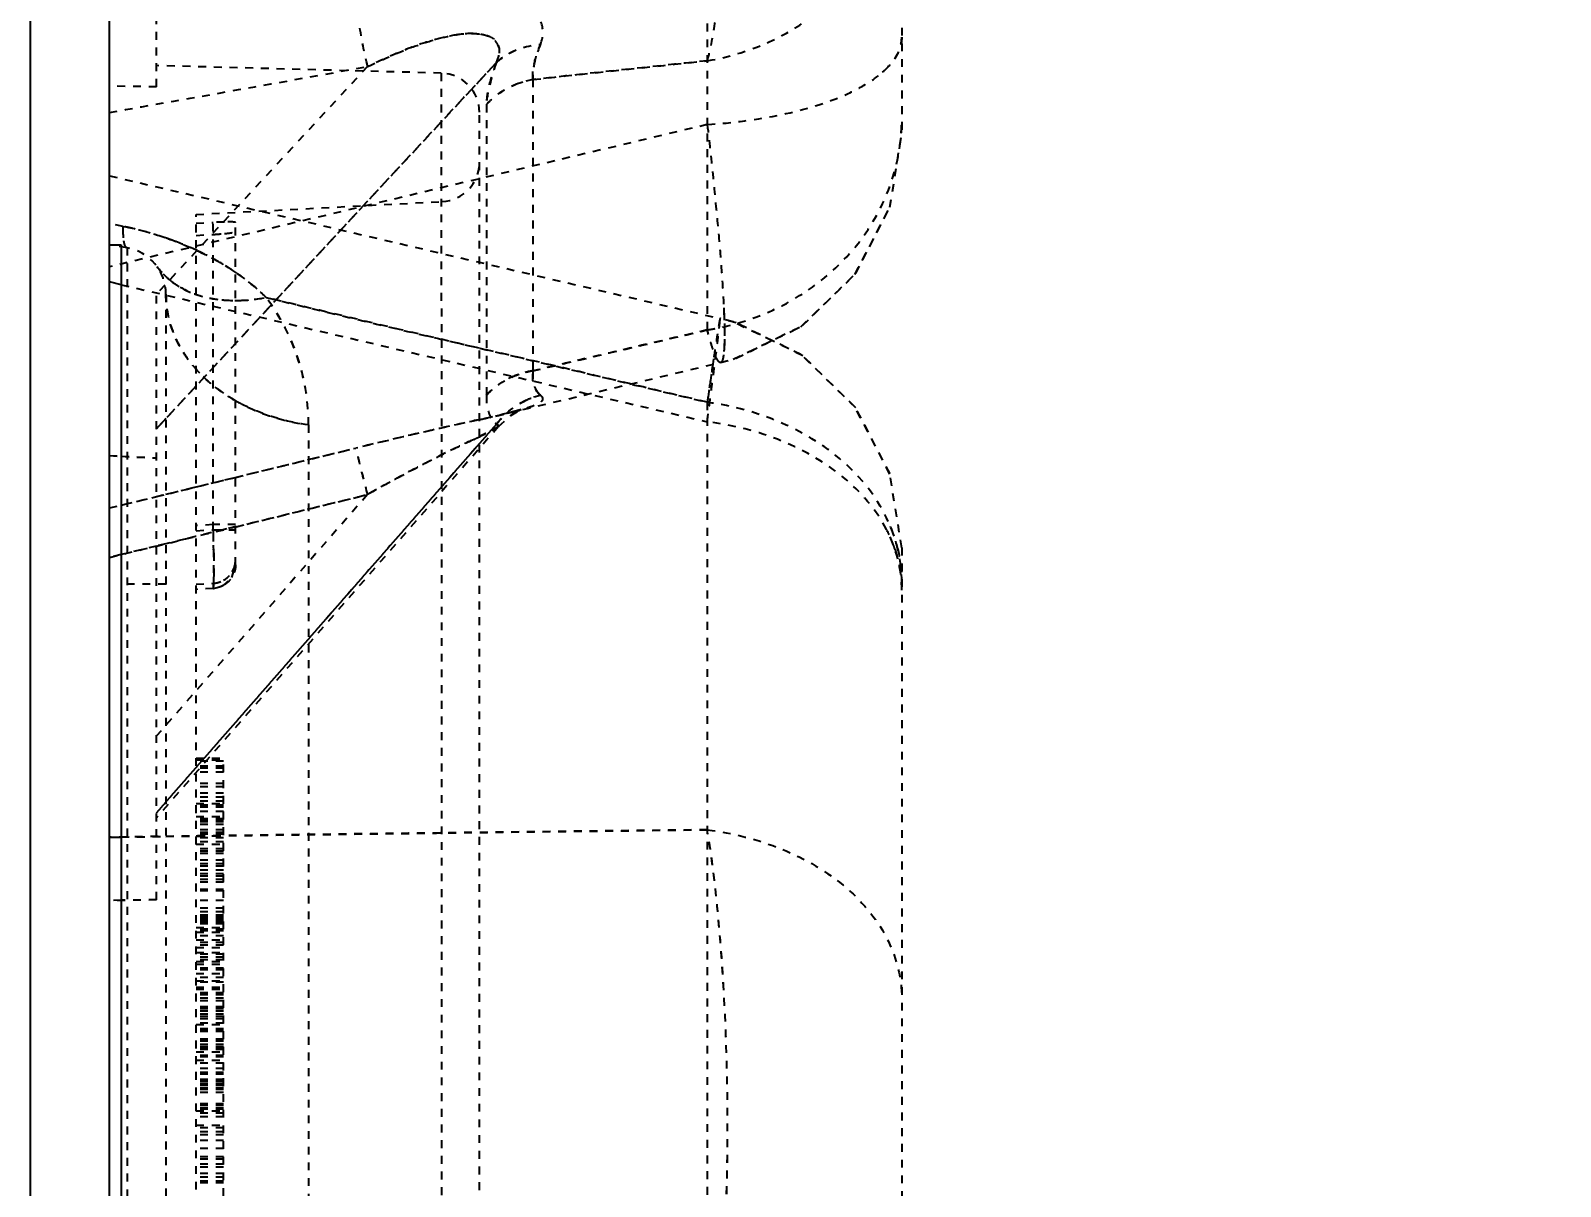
# Model space of a CAD drawing. Header units: millimetres. Extents: x 2748 to 3320, y 1427 to 1884.
# Drawn here: x 3198.16 to 3217.66, y 1760.69 to 1775.43 of the extents above; entities that cross this region are included whole.
import ezdxf

# ---------------------------------------------------------------- set-up
doc = ezdxf.new("R2010")
doc.units = ezdxf.units.MM
doc.linetypes.add('HIDDEN', pattern=[0.2, 0.1, -0.1])
doc.layers.add('21', color=7, linetype='Continuous')
doc.styles.get("Standard").update_dxf_attribs({"font": 'arial.ttf'})
doc.dimstyles.get("Standard").update_dxf_attribs({"dimtxt": 0.18, "dimasz": 0.18, "dimexe": 0.18, "dimexo": 0.0625, "dimgap": 0.09, "dimtad": 0, "dimtih": 1, "dimtoh": 1, "dimzin": 0, "dimdsep": 46, "dimtxsty": 'Standard', "dimcen": 0.09, "dimadec": 0, "dimazin": 0, "dimtfac": 1, "dimtofl": 0, "dimtmove": 0, "dimatfit": 3, "dimfxl": 0, "dimtolj": 1, "dimtzin": 0, "dimarcsym": 0})

# ---------------------------------------------------------------- blocks, each defined once
blk = doc.blocks.new('*D73')
at = {"color": 4, "lineweight": -2, "transparency": 16777216}
for p, q in [((3198.159, 1671.534), (3198.159, 1846.419)), ((3206.159, 1846.419), (3218.266, 1846.419)), ((3268.164, 1846.419), (3243.652, 1846.419)), ((3276.164, 1820.676), (3276.164, 1846.419))]:
    blk.add_line(p, q, dxfattribs=at)
at = {"color": 4, "transparency": 16777216}
for points in [[(3206.159, 1847.752), (3206.159, 1845.085), (3198.159, 1846.419)], [(3268.164, 1847.752), (3268.164, 1845.085), (3276.164, 1846.419)]]:
    blk.add_solid(points, dxfattribs=at)
at = {"layer": 'Defpoints', "color": 0, "transparency": 16777216}
for p in [(3276.164, 1846.419), (3276.164, 1820.676), (3198.159, 1671.534)]:
    blk.add_point(p, dxfattribs=at)
at = {"color": 6, "transparency": 16777216, "insert": (3230.959, 1846.419), "char_height": 8, "attachment_point": 5}
blk.add_mtext('\\A1;78.01', dxfattribs=at)

msp = doc.modelspace()

# ---------------------------------------------------------------- linework, layer by layer
at = {"layer": '21', "color": 7, "linetype": 'Continuous'}
for p, q in [((3199.164, 1772.696), (3199.164, 1827.826)), ((3199.164, 1772.696), (3199.314, 1772.696)), ((3199.314, 1772.696), (3199.314, 1754.024)), ((3199.164, 1754.063), (3199.164, 1772.657)), ((3199.314, 1772.187), (3199.164, 1772.222)), ((3199.164, 1765.145), (3199.314, 1765.147))]:
    msp.add_line(p, q, dxfattribs=at)
at = {"layer": '21', "color": 8, "linetype": 'HIDDEN'}
for p, q in [((3206.785, 1800.514), (3206.785, 1771.609)), ((3209.264, 1797.862), (3209.264, 1774.114)), ((3199.764, 1774.709), (3199.764, 1776.862)), ((3204.096, 1775.019), (3203.679, 1774.57)), ((3203.394, 1774.883), (3199.764, 1774.979)), ((3202.455, 1774.967), (3199.764, 1772.068)), ((3203.394, 1774.883), (3203.407, 1698.918)), ((3199.764, 1774.709), (3199.164, 1774.717)), ((3204.561, 1774.804), (3204.561, 1771.09)), ((3203.679, 1774.57), (3201.208, 1771.907)), ((3203.969, 1774.482), (3203.969, 1770.779)), ((3206.785, 1774.228), (3199.164, 1772.415)), ((3203.881, 1699.048), (3203.881, 1774.383)), ((3199.164, 1773.575), (3206.948, 1771.756)), ((3200.269, 1773.082), (3203.407, 1773.247)), ((3200.269, 1586.253), (3200.269, 1773.081)), ((3199.339, 1772.93), (3199.164, 1772.964)), ((3200.269, 1772.97), (3200.487, 1772.981)), ((3200.487, 1769.064), (3200.487, 1772.981)), ((3200.771, 1768.615), (3200.771, 1772.981)), ((3199.164, 1772.657), (3199.164, 1772.696)), ((3199.388, 1772.657), (3199.164, 1772.696)), ((3199.314, 1772.687), (3199.314, 1772.696)), ((3200.269, 1772.815), (3200.487, 1772.828)), ((3199.388, 1772.657), (3199.388, 1754.063)), ((3199.314, 1772.187), (3206.785, 1770.44)), ((3199.764, 1764.347), (3199.764, 1772.068)), ((3199.884, 1772.066), (3199.884, 1754.654)), ((3201.208, 1771.907), (3200.674, 1771.332)), ((3200.674, 1771.332), (3199.884, 1770.48)), ((3204.24, 1770.549), (3206.955, 1771.195)), ((3204.295, 1770.564), (3204.245, 1770.552)), ((3204.386, 1770.588), (3204.246, 1770.552)), ((3206.785, 1770.688), (3206.785, 1742.38)), ((3199.884, 1770.48), (3199.764, 1770.351)), ((3204.125, 1770.38), (3199.764, 1765.393)), ((3201.702, 1770.4), (3201.702, 1754.206)), ((3204.096, 1770.409), (3204.125, 1770.38)), ((3204.096, 1770.409), (3204.133, 1770.389)), ((3204.125, 1770.38), (3204.125, 1770.38)), ((3199.164, 1770.009), (3199.314, 1770.002)), ((3199.164, 1770.008), (3199.314, 1770)), ((3199.314, 1770.002), (3199.764, 1769.979)), ((3199.314, 1770), (3199.764, 1769.977)), ((3199.883, 1769.516), (3200.157, 1769.582)), ((3200.157, 1769.582), (3200.214, 1769.596)), ((3200.214, 1769.596), (3200.268, 1769.61)), ((3200.268, 1769.61), (3200.633, 1769.698)), ((3200.633, 1769.698), (3200.771, 1769.731)), ((3199.164, 1769.342), (3199.314, 1769.379)), ((3199.314, 1769.379), (3199.763, 1769.487)), ((3199.763, 1769.487), (3199.883, 1769.516)), ((3202.455, 1769.513), (3199.764, 1766.436)), ((3200.261, 1768.977), (3200.129, 1768.945)), ((3200.659, 1769.074), (3200.261, 1768.977)), ((3200.487, 1769.129), (3200.269, 1769.118)), ((3200.269, 1769.051), (3200.487, 1769.064)), ((3200.771, 1769.129), (3200.487, 1769.129)), ((3200.487, 1769.064), (3200.771, 1769.064)), ((3200.778, 1769.103), (3200.659, 1769.074)), ((3199.764, 1768.856), (3199.314, 1768.747)), ((3199.884, 1768.885), (3199.764, 1768.856)), ((3200.129, 1768.945), (3199.884, 1768.885)), ((3209.264, 1768.835), (3209.264, 1743.982)), ((3199.314, 1768.747), (3199.164, 1768.711)), ((3200.269, 1768.371), (3200.487, 1768.381)), ((3200.487, 1768.381), (3200.487, 1768.316)), ((3199.884, 1768.369), (3199.314, 1768.369)), ((3200.487, 1768.316), (3200.269, 1768.304)), ((3200.487, 1768.316), (3200.488, 1768.315)), ((3200.488, 1768.315), (3200.488, 1768.315)), ((3200.269, 1766.154), (3200.619, 1766.154)), ((3200.269, 1766.13), (3200.619, 1766.13)), ((3200.619, 1766.113), (3200.269, 1766.113)), ((3200.619, 1766.049), (3200.269, 1766.049)), ((3200.619, 1757.172), (3200.619, 1766.159)), ((3200.619, 1766.024), (3200.269, 1766.024)), ((3200.619, 1765.976), (3200.269, 1765.976)), ((3200.619, 1765.831), (3200.269, 1765.831)), ((3200.619, 1765.788), (3200.269, 1765.788)), ((3200.619, 1765.705), (3200.269, 1765.705)), ((3200.619, 1765.655), (3200.269, 1765.655)), ((3199.764, 1765.457), (3199.884, 1765.595)), ((3200.619, 1765.605), (3200.269, 1765.605)), ((3200.269, 1765.574), (3200.619, 1765.574)), ((3200.619, 1765.553), (3200.269, 1765.553)), ((3200.619, 1765.527), (3200.269, 1765.527)), ((3200.619, 1765.472), (3200.269, 1765.472)), ((3200.269, 1765.409), (3200.619, 1765.409)), ((3200.619, 1765.379), (3200.269, 1765.379)), ((3200.619, 1765.361), (3200.269, 1765.361)), ((3200.619, 1765.343), (3200.269, 1765.343)), ((3200.619, 1765.308), (3200.269, 1765.308)), ((3199.314, 1765.147), (3199.884, 1765.155)), ((3200.619, 1765.237), (3200.269, 1765.237)), ((3200.619, 1765.206), (3200.269, 1765.206)), ((3200.619, 1765.185), (3200.269, 1765.185)), ((3200.269, 1765.161), (3200.619, 1765.161)), ((3200.619, 1765.135), (3200.269, 1765.135)), ((3200.619, 1765.087), (3200.269, 1765.087)), ((3200.269, 1765.057), (3200.619, 1765.057)), ((3200.619, 1764.995), (3200.269, 1764.995)), ((3200.619, 1764.968), (3200.269, 1764.968)), ((3200.619, 1764.939), (3200.269, 1764.939)), ((3200.619, 1764.854), (3200.269, 1764.854)), ((3200.619, 1764.805), (3200.269, 1764.805)), ((3200.619, 1764.774), (3200.269, 1764.774)), ((3200.619, 1764.727), (3200.269, 1764.727)), ((3200.619, 1764.678), (3200.269, 1764.678)), ((3200.619, 1764.648), (3200.269, 1764.648)), ((3200.619, 1764.604), (3200.269, 1764.604)), ((3200.619, 1764.57), (3200.269, 1764.57)), ((3200.619, 1764.479), (3200.269, 1764.479)), ((3199.764, 1764.345), (3199.164, 1764.337)), ((3199.314, 1764.341), (3199.164, 1764.338)), ((3199.764, 1764.347), (3199.314, 1764.341)), ((3200.619, 1764.46), (3200.269, 1764.46)), ((3200.619, 1764.337), (3200.269, 1764.337)), ((3200.619, 1764.24), (3200.269, 1764.24)), ((3200.619, 1764.192), (3200.269, 1764.192)), ((3200.619, 1764.15), (3200.269, 1764.15)), ((3200.619, 1764.128), (3200.269, 1764.128)), ((3200.619, 1764.11), (3200.269, 1764.11)), ((3200.619, 1764.084), (3200.269, 1764.084)), ((3200.619, 1764.064), (3200.269, 1764.064)), ((3200.619, 1764.042), (3200.269, 1764.042)), ((3200.269, 1763.995), (3200.619, 1763.995)), ((3200.619, 1763.973), (3200.269, 1763.973)), ((3200.619, 1763.953), (3200.269, 1763.953)), ((3200.269, 1763.936), (3200.619, 1763.936)), ((3200.619, 1763.89), (3200.269, 1763.89)), ((3200.269, 1763.836), (3200.619, 1763.836)), ((3200.619, 1763.802), (3200.269, 1763.802)), ((3200.619, 1763.77), (3200.269, 1763.77)), ((3200.269, 1763.738), (3200.619, 1763.738)), ((3200.269, 1763.675), (3200.619, 1763.675)), ((3200.619, 1763.654), (3200.269, 1763.654)), ((3200.619, 1763.618), (3200.269, 1763.618)), ((3200.619, 1763.582), (3200.269, 1763.582)), ((3200.269, 1763.559), (3200.619, 1763.559)), ((3200.269, 1763.528), (3200.619, 1763.528)), ((3200.619, 1763.477), (3200.269, 1763.477)), ((3200.619, 1763.456), (3200.269, 1763.456)), ((3200.269, 1763.409), (3200.619, 1763.409)), ((3200.619, 1763.359), (3200.269, 1763.359)), ((3200.269, 1763.315), (3200.619, 1763.315)), ((3200.619, 1763.296), (3200.269, 1763.296)), ((3200.269, 1763.234), (3200.619, 1763.234)), ((3200.269, 1763.208), (3200.619, 1763.208)), ((3200.619, 1763.162), (3200.269, 1763.162)), ((3200.619, 1763.135), (3200.269, 1763.135)), ((3200.619, 1763.094), (3200.269, 1763.094)), ((3200.619, 1763.059), (3200.269, 1763.059)), ((3200.619, 1762.982), (3200.269, 1762.982)), ((3200.619, 1762.957), (3200.269, 1762.957)), ((3200.619, 1762.927), (3200.269, 1762.927)), ((3200.619, 1762.891), (3200.269, 1762.891)), ((3200.619, 1762.859), (3200.269, 1762.859)), ((3200.619, 1762.831), (3200.269, 1762.831)), ((3200.619, 1762.776), (3200.269, 1762.776)), ((3200.269, 1762.756), (3200.619, 1762.756)), ((3200.619, 1762.703), (3200.269, 1762.703)), ((3200.619, 1762.686), (3200.269, 1762.686)), ((3200.619, 1762.67), (3200.269, 1762.67)), ((3200.619, 1762.571), (3200.269, 1762.571)), ((3200.619, 1762.547), (3200.269, 1762.547)), ((3200.619, 1762.505), (3200.269, 1762.505)), ((3200.619, 1762.473), (3200.269, 1762.473)), ((3200.619, 1762.456), (3200.269, 1762.456)), ((3200.619, 1762.44), (3200.269, 1762.44)), ((3200.269, 1762.41), (3200.619, 1762.41)), ((3200.619, 1762.362), (3200.269, 1762.362)), ((3200.619, 1762.344), (3200.269, 1762.344)), ((3200.269, 1762.303), (3200.619, 1762.303)), ((3200.619, 1762.264), (3200.269, 1762.264)), ((3200.619, 1762.199), (3200.269, 1762.199)), ((3200.619, 1762.146), (3200.269, 1762.146)), ((3200.619, 1762.125), (3200.269, 1762.125)), ((3200.619, 1762.055), (3200.269, 1762.055)), ((3200.619, 1762.035), (3200.269, 1762.035)), ((3200.619, 1762.006), (3200.269, 1762.006)), ((3200.619, 1761.983), (3200.269, 1761.983)), ((3200.619, 1761.952), (3200.269, 1761.952)), ((3200.619, 1761.929), (3200.269, 1761.929)), ((3200.619, 1761.893), (3200.269, 1761.893)), ((3200.619, 1761.748), (3200.269, 1761.748)), ((3200.619, 1761.729), (3200.269, 1761.729)), ((3200.619, 1761.697), (3200.269, 1761.697)), ((3200.619, 1761.677), (3200.269, 1761.677)), ((3200.269, 1761.657), (3200.619, 1761.657)), ((3200.619, 1761.63), (3200.269, 1761.63)), ((3200.619, 1761.582), (3200.269, 1761.582)), ((3200.269, 1761.474), (3200.619, 1761.474)), ((3200.619, 1761.443), (3200.269, 1761.443)), ((3200.619, 1761.388), (3200.269, 1761.388)), ((3200.619, 1761.352), (3200.269, 1761.352)), ((3200.619, 1761.278), (3200.269, 1761.278)), ((3200.619, 1761.178), (3200.269, 1761.178)), ((3200.619, 1761.07), (3200.269, 1761.07)), ((3200.619, 1761.042), (3200.269, 1761.042)), ((3200.619, 1760.978), (3200.269, 1760.978)), ((3200.619, 1760.94), (3200.269, 1760.94)), ((3200.619, 1760.857), (3200.269, 1760.857)), ((3200.619, 1760.813), (3200.269, 1760.813)), ((3200.619, 1760.762), (3200.269, 1760.762)), ((3200.619, 1760.742), (3200.269, 1760.742))]:
    msp.add_line(p, q, dxfattribs=at)
for points in [[(3206.955, 1771.195), (3207.152, 1771.249), (3208.002, 1771.669), (3208.678, 1772.333), (3209.113, 1773.176), (3209.264, 1774.114)], [(3206.954, 1771.195), (3207.114, 1771.237), (3207.978, 1771.652), (3208.666, 1772.317), (3209.11, 1773.167)], [(3209.264, 1768.835), (3209.11, 1769.783), (3208.666, 1770.632), (3207.978, 1771.297), (3207.114, 1771.712), (3206.948, 1771.756)], [(3209.113, 1769.773), (3208.678, 1770.616), (3208.002, 1771.28), (3207.152, 1771.701), (3206.948, 1771.756)], [(3204.125, 1770.38), (3204.286, 1770.526), (3204.375, 1770.58)], [(3204.279, 1770.521), (3204.399, 1770.591), (3204.412, 1770.596)], [(3204.412, 1770.596), (3204.4, 1770.592), (3204.295, 1770.564)], [(3204.375, 1770.58), (3204.401, 1770.592), (3204.386, 1770.588)], [(3200.488, 1768.315), (3200.603, 1768.345), (3200.726, 1768.455), (3200.771, 1768.614)]]:
    msp.add_lwpolyline(points, dxfattribs=at)
for centre, radius, start, end in [((3075.727, 2478.841), 715.191, 279.938574, 280.20637), ((3203.381, 1774.384), 0.5, 0, 88.5), ((3206.804, 1774.296), 2.46, 355.8764, 359.9883), ((3203.381, 1773.746), 0.5, 273, 0), ((3198.578, 1769.117), 3.888, 76.9122, 78.7124), ((3198.494, 1768.771), 4.244, 71.0108, 76.8693), ((3198.443, 1768.614), 4.41, 69.7135, 71.0577), ((3198.545, 1768.877), 4.128, 65.1132, 69.765), ((3199.284, 1772.066), 0.6, 0, 80), ((3198.696, 1769.211), 3.761, 63.4689, 65.0662), ((3198.83, 1769.475), 3.465, 59.6032, 63.4999), ((3200.491, 1772.948), 0.895, 216.1792, 224.0952), ((3198.986, 1769.743), 3.154, 55.2129, 59.5848), ((3200.603, 1773.08), 1.069, 233.5409, 242.3343), ((3200.648, 1773.165), 1.166, 242.3333, 250.2467), ((3200.767, 1773.794), 1.808, 264.5789, 269.888), ((3200.769, 1773.941), 1.955, 269.8337, 271.1586), ((3206.272, 1774.804), 3.235, 279.1139, 282.6814), ((3201.606, 1772.298), 1.789, 220.4972, 226.8761), ((3287.885, 1759.169), 81.914, 171.52382, 171.91604), ((3204.714, 1770.069), 1.031, 111.2748, 124.0478), ((3204.732, 1770.022), 1.081, 99.0837, 111.2678), ((3201.247, 1783.195), 12.996, 282.6532, 283.33), ((3196.094, 1806.025), 36.4, 282.3662, 282.6947), ((3204.286, 1770.625), 0.288, 224.6204, 228.6209), ((3188.361, 1804.29), 37.413, 294.3901, 294.5198), ((2971.824, 2711.963), 969.648, 283.559553, 283.750517), ((3024.558, 2492.363), 744.419, 283.565281, 283.825998), ((3024.869, 2491.368), 743.378, 283.68799, 283.821073), ((3207.335, 1768.368), 1.931, 13.5255, 25.7771), ((3168.734, 1768.408), 31.761, 0.649, 1.3006), ((3207.519, 1768.254), 1.75, 18.5856, 27.3076), ((3207.698, 1768.294), 1.566, 0.0062, 3.4364)]:
    msp.add_arc(centre, radius, start, end, dxfattribs=at)
for points, knots in [([(3206.785, 1775.041), (3206.826, 1775.185), (3206.891, 1775.532), (3206.986, 1776.414), (3207.018, 1777.792), (3206.962, 1779.611), (3206.855, 1780.892), (3206.785, 1781.534)], [0, 0, 0, 0, 0.068766, 0.162104, 0.408416, 0.702637, 1, 1, 1, 1]), ([(3206.785, 1775.041), (3206.826, 1775.185), (3206.892, 1775.532), (3206.987, 1776.414), (3207.019, 1777.792), (3206.963, 1779.611), (3206.856, 1780.892), (3206.785, 1781.534)], [0, 0, 0, 0, 0.068788, 0.162134, 0.40844, 0.702646, 1, 1, 1, 1]), ([(3206.785, 1775.041), (3207.114, 1775.096), (3207.776, 1775.317), (3208.469, 1775.854), (3208.883, 1776.415), (3209.174, 1777.011), (3209.264, 1777.504), (3209.264, 1777.821)], [0, 0, 0, 0, 0.248587, 0.508564, 0.637959, 0.764133, 1, 1, 1, 1]), ([(3202.455, 1774.967), (3202.412, 1775.142), (3202.347, 1775.478), (3202.309, 1775.819), (3202.304, 1775.982)], [0, 0, 0, 0, 0.525701, 1, 1, 1, 1]), ([(3204.657, 1775.247), (3204.691, 1775.321), (3204.708, 1775.507), (3204.534, 1775.741), (3204.262, 1775.908), (3203.918, 1776.015), (3203.534, 1776.064), (3202.99, 1776.074), (3202.579, 1776.023), (3202.305, 1775.98)], [0, 0, 0, 0, 0.085903, 0.180362, 0.293777, 0.422393, 0.560851, 0.704469, 1, 1, 1, 1]), ([(3202.455, 1774.967), (3202.629, 1775.05), (3202.892, 1775.17), (3203.252, 1775.296), (3203.516, 1775.367), (3203.736, 1775.395), (3203.901, 1775.383), (3204.008, 1775.359), (3204.096, 1775.302), (3204.148, 1775.179), (3204.125, 1775.077), (3204.096, 1775.019)], [0, 0, 0, 0, 0.287835, 0.428624, 0.565509, 0.694963, 0.754922, 0.810049, 0.857988, 0.903714, 1, 1, 1, 1]), ([(3204.096, 1775.019), (3204.125, 1775.077), (3204.155, 1775.181), (3204.088, 1775.296), (3204.004, 1775.352), (3203.897, 1775.382), (3203.733, 1775.394), (3203.514, 1775.364), (3203.249, 1775.296), (3202.891, 1775.17), (3202.629, 1775.05), (3202.455, 1774.967)], [0, 0, 0, 0, 0.096804, 0.141144, 0.189636, 0.244226, 0.3042, 0.434044, 0.571113, 0.711989, 1, 1, 1, 1]), ([(3204.096, 1775.019), (3204.131, 1775.053), (3204.294, 1775.177), (3204.501, 1775.239), (3204.657, 1775.249)], [0, 0, 0, 0, 0.237466, 1, 1, 1, 1]), ([(3204.096, 1775.019), (3204.13, 1775.052), (3204.293, 1775.176), (3204.5, 1775.239), (3204.657, 1775.249)], [0, 0, 0, 0, 0.231346, 1, 1, 1, 1]), ([(3204.561, 1774.804), (3204.555, 1774.869), (3204.574, 1775.024), (3204.624, 1775.168), (3204.657, 1775.249)], [0, 0, 0, 0, 0.428155, 1, 1, 1, 1]), ([(3204.657, 1775.247), (3204.624, 1775.166), (3204.574, 1775.022), (3204.555, 1774.867), (3204.562, 1774.802)], [0, 0, 0, 0, 0.572581, 1, 1, 1, 1]), ([(3206.785, 1774.228), (3207.104, 1774.249), (3207.708, 1774.327), (3208.412, 1774.528), (3208.859, 1774.764), (3209.088, 1774.944), (3209.23, 1775.139), (3209.264, 1775.28), (3209.264, 1775.343)], [0, 0, 0, 0, 0.332277, 0.632419, 0.754613, 0.85453, 0.933886, 1, 1, 1, 1]), ([(3209.264, 1775.343), (3209.264, 1775.278), (3209.228, 1775.134), (3209.14, 1775.016), (3209.086, 1774.96)], [0, 0, 0, 0, 0.453069, 1, 1, 1, 1]), ([(3204.096, 1775.019), (3204.062, 1774.925), (3204.012, 1774.747), (3203.973, 1774.565), (3203.969, 1774.482)], [0, 0, 0, 0, 0.54569, 1, 1, 1, 1]), ([(3204.096, 1775.019), (3204.058, 1774.921), (3204, 1774.746), (3203.969, 1774.562), (3203.969, 1774.482)], [0, 0, 0, 0, 0.568133, 1, 1, 1, 1]), ([(3209.086, 1774.96), (3209.076, 1774.948), (3209.029, 1774.902), (3208.979, 1774.861), (3208.939, 1774.831)], [0, 0, 0, 0, 0.2354, 1, 1, 1, 1]), ([(3203.969, 1774.482), (3204.006, 1774.524), (3204.173, 1774.678), (3204.392, 1774.776), (3204.561, 1774.804)], [0, 0, 0, 0, 0.246449, 1, 1, 1, 1]), ([(3203.969, 1774.482), (3203.994, 1774.509), (3204.101, 1774.616), (3204.234, 1774.696), (3204.339, 1774.74)], [0, 0, 0, 0, 0.24495, 1, 1, 1, 1]), ([(3206.785, 1771.61), (3207.113, 1771.662), (3207.772, 1771.874), (3208.6, 1772.491), (3209.141, 1773.343), (3209.264, 1773.989), (3209.264, 1774.296)], [0, 0, 0, 0, 0.252564, 0.51426, 0.767359, 1, 1, 1, 1]), ([(3206.785, 1774.227), (3206.809, 1774.015), (3206.853, 1773.607), (3206.912, 1773.025), (3206.957, 1772.509), (3206.987, 1772.069), (3207.003, 1771.714), (3207.005, 1771.454), (3206.995, 1771.293), (3206.978, 1771.219), (3206.963, 1771.197), (3206.955, 1771.195)], [0, 0, 0, 0, 0.21024, 0.403312, 0.574365, 0.719837, 0.836803, 0.923031, 0.976989, 0.991912, 1, 1, 1, 1]), ([(3199.388, 1772.657), (3199.378, 1772.659), (3199.359, 1772.686), (3199.341, 1772.777), (3199.338, 1772.864), (3199.339, 1772.931)], [0, 0, 0, 0, 0.10548, 0.301361, 1, 1, 1, 1]), ([(3199.344, 1772.784), (3199.343, 1772.795), (3199.339, 1772.843), (3199.339, 1772.892), (3199.339, 1772.931)], [0, 0, 0, 0, 0.216214, 1, 1, 1, 1]), ([(3199.339, 1772.93), (3199.521, 1772.897), (3199.873, 1772.8), (3200.507, 1772.536), (3200.933, 1772.25), (3201.163, 1772.023)], [0, 0, 0, 0, 0.26973, 0.528837, 1, 1, 1, 1]), ([(3200.63, 1772.986), (3200.619, 1772.986), (3200.571, 1772.985), (3200.523, 1772.983), (3200.487, 1772.981)], [0, 0, 0, 0, 0.233917, 1, 1, 1, 1]), ([(3200.771, 1772.981), (3200.771, 1772.984), (3200.752, 1772.984), (3200.73, 1772.988), (3200.683, 1772.987), (3200.65, 1772.987), (3200.63, 1772.986)], [0, 0, 0, 0, 0.071583, 0.269648, 0.58569, 1, 1, 1, 1]), ([(3200.63, 1772.838), (3200.65, 1772.84), (3200.683, 1772.844), (3200.73, 1772.85), (3200.753, 1772.857), (3200.771, 1772.86), (3200.771, 1772.864)], [0, 0, 0, 0, 0.409178, 0.722815, 0.922114, 1, 1, 1, 1]), ([(3200.487, 1772.828), (3200.499, 1772.828), (3200.547, 1772.831), (3200.595, 1772.835), (3200.63, 1772.838)], [0, 0, 0, 0, 0.261161, 1, 1, 1, 1]), ([(3199.768, 1772.42), (3199.833, 1772.331), (3200.006, 1772.17), (3200.344, 1772.02), (3200.743, 1771.971), (3201.022, 1771.997), (3201.163, 1772.024)], [0, 0, 0, 0, 0.216487, 0.453576, 0.716592, 1, 1, 1, 1]), ([(3201.163, 1772.023), (3201.134, 1772.051), (3201.016, 1772.163), (3200.887, 1772.264), (3200.786, 1772.334)], [0, 0, 0, 0, 0.245407, 1, 1, 1, 1]), ([(3201.702, 1770.4), (3201.463, 1770.432), (3200.992, 1770.558), (3200.387, 1770.932), (3199.979, 1771.46), (3199.884, 1771.874), (3199.884, 1772.066)], [0, 0, 0, 0, 0.27054, 0.539681, 0.784868, 1, 1, 1, 1]), ([(3199.884, 1772.066), (3199.884, 1772.019), (3199.894, 1771.822), (3199.95, 1771.628), (3200.014, 1771.493)], [0, 0, 0, 0, 0.238836, 1, 1, 1, 1]), ([(3200.254, 1772.068), (3200.281, 1772.059), (3200.392, 1772.023), (3200.508, 1772.003), (3200.596, 1771.994)], [0, 0, 0, 0, 0.241395, 1, 1, 1, 1]), ([(3201.702, 1770.4), (3201.702, 1770.674), (3201.619, 1771.257), (3201.344, 1771.78), (3201.163, 1772.024)], [0, 0, 0, 0, 0.475129, 1, 1, 1, 1]), ([(3201.702, 1770.4), (3201.702, 1770.676), (3201.613, 1771.257), (3201.342, 1771.781), (3201.163, 1772.024)], [0, 0, 0, 0, 0.477355, 1, 1, 1, 1]), ([(3201.163, 1772.023), (3201.632, 1771.912), (3202.801, 1771.626), (3204.678, 1771.196), (3206.082, 1770.855), (3206.785, 1770.688)], [0, 0, 0, 0, 0.249991, 0.625009, 1, 1, 1, 1]), ([(3206.995, 1771.892), (3207, 1771.794), (3207.006, 1771.623), (3207.004, 1771.408), (3206.993, 1771.276), (3206.976, 1771.214), (3206.962, 1771.197), (3206.955, 1771.195)], [0, 0, 0, 0, 0.416658, 0.723232, 0.915361, 0.969316, 1, 1, 1, 1]), ([(3206.784, 1770.44), (3206.797, 1770.539), (3206.822, 1770.725), (3206.856, 1770.987), (3206.885, 1771.213), (3206.909, 1771.401), (3206.925, 1771.533), (3206.935, 1771.618), (3206.941, 1771.666), (3206.944, 1771.703), (3206.948, 1771.732), (3206.946, 1771.745), (3206.95, 1771.756), (3206.948, 1771.756)], [0, 0, 0, 0, 0.225181, 0.425054, 0.5975, 0.740577, 0.853157, 0.897732, 0.934348, 0.962905, 0.983363, 0.995716, 1, 1, 1, 1]), ([(3206.948, 1771.756), (3206.946, 1771.757), (3206.946, 1771.747), (3206.942, 1771.738), (3206.939, 1771.714), (3206.933, 1771.685), (3206.927, 1771.646), (3206.916, 1771.578), (3206.9, 1771.471), (3206.877, 1771.319), (3206.849, 1771.135), (3206.818, 1770.921), (3206.796, 1770.769), (3206.785, 1770.688)], [0, 0, 0, 0, 0.004053, 0.016133, 0.036319, 0.064588, 0.100868, 0.145084, 0.257021, 0.399783, 0.57231, 0.772947, 1, 1, 1, 1]), ([(3206.955, 1771.195), (3206.943, 1771.192), (3206.908, 1771.232), (3206.877, 1771.307), (3206.829, 1771.442), (3206.801, 1771.548), (3206.785, 1771.61)], [0, 0, 0, 0, 0.084442, 0.274738, 0.580632, 1, 1, 1, 1]), ([(3200.014, 1771.493), (3200.028, 1771.462), (3200.093, 1771.335), (3200.176, 1771.218), (3200.246, 1771.136)], [0, 0, 0, 0, 0.24227, 1, 1, 1, 1]), ([(3206.785, 1770.688), (3206.301, 1770.803), (3205.334, 1771.038), (3204.366, 1771.264), (3203.881, 1771.377)], [0, 0, 0, 0, 0.499982, 1, 1, 1, 1]), ([(3200.383, 1770.992), (3200.411, 1770.967), (3200.526, 1770.865), (3200.653, 1770.777), (3200.753, 1770.719)], [0, 0, 0, 0, 0.245396, 1, 1, 1, 1]), ([(3203.969, 1770.779), (3204.007, 1770.82), (3204.174, 1770.972), (3204.394, 1771.063), (3204.561, 1771.09)], [0, 0, 0, 0, 0.246239, 1, 1, 1, 1]), ([(3204.657, 1770.779), (3204.619, 1770.81), (3204.558, 1770.912), (3204.557, 1771.026), (3204.562, 1771.088)], [0, 0, 0, 0, 0.440574, 1, 1, 1, 1]), ([(3204.562, 1771.088), (3204.561, 1771.039), (3204.555, 1770.949), (3204.589, 1770.863), (3204.613, 1770.831)], [0, 0, 0, 0, 0.550903, 1, 1, 1, 1]), ([(3200.753, 1770.719), (3200.826, 1770.676), (3201.124, 1770.523), (3201.454, 1770.433), (3201.702, 1770.4)], [0, 0, 0, 0, 0.252541, 1, 1, 1, 1]), ([(3203.969, 1770.779), (3203.968, 1770.738), (3203.97, 1770.607), (3204.025, 1770.467), (3204.096, 1770.409)], [0, 0, 0, 0, 0.306999, 1, 1, 1, 1]), ([(3204.096, 1770.409), (3204.13, 1770.453), (3204.283, 1770.62), (3204.491, 1770.739), (3204.657, 1770.781)], [0, 0, 0, 0, 0.244577, 1, 1, 1, 1]), ([(3204.657, 1770.779), (3204.667, 1770.771), (3204.684, 1770.755), (3204.687, 1770.717), (3204.657, 1770.685), (3204.584, 1770.644), (3204.442, 1770.599), (3204.317, 1770.567), (3204.244, 1770.55)], [0, 0, 0, 0, 0.069654, 0.123522, 0.189885, 0.288674, 0.588653, 1, 1, 1, 1]), ([(3204.657, 1770.779), (3204.666, 1770.771), (3204.683, 1770.754), (3204.689, 1770.717), (3204.66, 1770.686), (3204.586, 1770.645), (3204.443, 1770.599), (3204.317, 1770.567), (3204.244, 1770.55)], [0, 0, 0, 0, 0.069463, 0.122755, 0.187075, 0.284922, 0.588165, 1, 1, 1, 1]), ([(3204.24, 1770.549), (3203.934, 1770.476), (3203.286, 1770.34), (3202.642, 1770.185), (3202.305, 1770.103)], [0, 0, 0, 0, 0.47583, 1, 1, 1, 1]), ([(3209.264, 1768.393), (3209.264, 1768.656), (3209.134, 1769.226), (3208.579, 1769.953), (3207.753, 1770.469), (3207.11, 1770.643), (3206.785, 1770.688)], [0, 0, 0, 0, 0.216195, 0.461839, 0.73052, 1, 1, 1, 1]), ([(3203.89, 1770.47), (3203.763, 1770.442), (3203.233, 1770.326), (3202.706, 1770.201), (3202.305, 1770.103)], [0, 0, 0, 0, 0.238665, 1, 1, 1, 1]), ([(3204.133, 1770.389), (3204.123, 1770.378), (3204.089, 1770.358), (3204.028, 1770.324), (3203.943, 1770.282), (3203.806, 1770.217), (3203.62, 1770.127), (3203.31, 1769.972), (3202.918, 1769.772), (3202.609, 1769.6), (3202.455, 1769.513)], [0, 0, 0, 0, 0.022724, 0.06136, 0.112206, 0.171407, 0.301986, 0.439636, 0.71995, 1, 1, 1, 1]), ([(3204.125, 1770.38), (3204.116, 1770.37), (3204.088, 1770.35), (3204.01, 1770.306), (3203.94, 1770.274), (3203.888, 1770.25)], [0, 0, 0, 0, 0.146625, 0.372142, 1, 1, 1, 1]), ([(3209.264, 1768.294), (3209.264, 1768.541), (3209.13, 1769.082), (3208.57, 1769.761), (3207.747, 1770.238), (3207.109, 1770.399), (3206.785, 1770.441)], [0, 0, 0, 0, 0.209104, 0.45176, 0.723529, 1, 1, 1, 1]), ([(3203.811, 1770.215), (3203.7, 1770.164), (3203.413, 1770.031), (3202.964, 1769.791), (3202.624, 1769.608), (3202.455, 1769.513)], [0, 0, 0, 0, 0.240498, 0.620082, 1, 1, 1, 1]), ([(3202.455, 1769.513), (3202.421, 1769.651), (3202.368, 1769.847), (3202.323, 1770.046), (3202.304, 1770.105)], [0, 0, 0, 0, 0.694754, 1, 1, 1, 1]), ([(3202.455, 1769.513), (3202.42, 1769.651), (3202.368, 1769.848), (3202.323, 1770.047), (3202.304, 1770.105)], [0, 0, 0, 0, 0.696737, 1, 1, 1, 1]), ([(3200.488, 1768.315), (3200.489, 1768.315), (3200.49, 1768.322), (3200.492, 1768.331), (3200.493, 1768.35), (3200.495, 1768.387), (3200.496, 1768.449), (3200.496, 1768.541), (3200.495, 1768.653), (3200.492, 1768.83), (3200.489, 1768.968), (3200.487, 1769.064)], [0, 0, 0, 0, 0.005496, 0.020134, 0.044063, 0.077204, 0.169698, 0.293823, 0.445063, 0.617822, 1, 1, 1, 1]), ([(3200.493, 1768.768), (3200.493, 1768.742), (3200.494, 1768.652), (3200.494, 1768.563), (3200.493, 1768.499)], [0, 0, 0, 0, 0.291951, 1, 1, 1, 1]), ([(3209.178, 1768.811), (3209.19, 1768.776), (3209.231, 1768.638), (3209.254, 1768.494), (3209.261, 1768.388)], [0, 0, 0, 0, 0.257729, 1, 1, 1, 1]), ([(3209.213, 1768.819), (3209.221, 1768.784), (3209.251, 1768.643), (3209.264, 1768.499), (3209.264, 1768.393)], [0, 0, 0, 0, 0.256635, 1, 1, 1, 1]), ([(3200.771, 1768.615), (3200.771, 1768.566), (3200.744, 1768.463), (3200.67, 1768.385), (3200.625, 1768.359)], [0, 0, 0, 0, 0.488785, 1, 1, 1, 1]), ([(3200.493, 1768.499), (3200.493, 1768.472), (3200.49, 1768.433), (3200.491, 1768.393), (3200.487, 1768.381)], [0, 0, 0, 0, 0.695671, 1, 1, 1, 1]), ([(3200.487, 1768.381), (3200.498, 1768.382), (3200.543, 1768.387), (3200.587, 1768.403), (3200.617, 1768.42)], [0, 0, 0, 0, 0.238169, 1, 1, 1, 1]), ([(3200.625, 1768.359), (3200.614, 1768.353), (3200.571, 1768.331), (3200.523, 1768.318), (3200.487, 1768.316)], [0, 0, 0, 0, 0.260788, 1, 1, 1, 1]), ([(3206.785, 1757.81), (3206.83, 1758.057), (3206.906, 1758.599), (3207.014, 1759.813), (3207.064, 1761.467), (3207.013, 1763.136), (3206.904, 1764.397), (3206.83, 1764.973), (3206.785, 1765.24)], [0, 0, 0, 0, 0.101048, 0.219979, 0.490673, 0.766275, 0.891111, 1, 1, 1, 1]), ([(3206.785, 1765.24), (3207.109, 1765.198), (3207.747, 1765.038), (3208.57, 1764.56), (3209.13, 1763.882), (3209.264, 1763.341), (3209.264, 1763.093)], [0, 0, 0, 0, 0.276473, 0.548243, 0.790899, 1, 1, 1, 1]), ([(3206.785, 1757.81), (3206.881, 1758.348), (3207.008, 1759.563), (3207.064, 1761.467), (3207.005, 1763.406), (3206.878, 1764.667), (3206.785, 1765.24)], [0, 0, 0, 0, 0.219971, 0.490708, 0.766332, 1, 1, 1, 1])]:
    msp.add_open_spline(points, degree=3, knots=knots, dxfattribs=at)
for points in [[(3199.764, 1770.351), (3201.208, 1771.907), (3202.652, 1773.463), (3204.096, 1775.019)], [(3206.785, 1775.041), (3206.044, 1774.962), (3205.303, 1774.882), (3204.562, 1774.802)], [(3204.562, 1774.802), (3205.303, 1774.882), (3206.044, 1774.962), (3206.785, 1775.041)], [(3204.339, 1774.74), (3204.411, 1774.769), (3204.485, 1774.791), (3204.561, 1774.804)], [(3199.848, 1772.325), (3199.885, 1772.287), (3199.925, 1772.252), (3199.968, 1772.22)], [(3200.809, 1771.987), (3200.927, 1771.989), (3201.046, 1772.002), (3201.163, 1772.024)], [(3203.881, 1771.377), (3202.974, 1771.588), (3202.069, 1771.808), (3201.163, 1772.023)], [(3206.785, 1771.61), (3206.043, 1771.436), (3205.303, 1771.262), (3204.562, 1771.088)], [(3204.562, 1771.088), (3205.303, 1771.262), (3206.043, 1771.436), (3206.785, 1771.61)], [(3203.969, 1770.779), (3204.019, 1770.833), (3204.076, 1770.882), (3204.137, 1770.923)], [(3204.447, 1770.701), (3204.514, 1770.735), (3204.584, 1770.763), (3204.657, 1770.781)], [(3204.613, 1770.831), (3204.626, 1770.812), (3204.641, 1770.795), (3204.657, 1770.779)], [(3204.096, 1770.409), (3204.189, 1770.53), (3204.312, 1770.631), (3204.447, 1770.701)], [(3204.096, 1770.409), (3202.652, 1768.759), (3201.208, 1767.108), (3199.764, 1765.457)], [(3199.884, 1765.595), (3201.288, 1767.199), (3202.692, 1768.804), (3204.096, 1770.409)], [(3200.771, 1769.731), (3201.282, 1769.856), (3201.793, 1769.98), (3202.304, 1770.105)], [(3200.728, 1768.527), (3200.744, 1768.555), (3200.757, 1768.586), (3200.764, 1768.618)], [(3200.764, 1768.618), (3200.768, 1768.638), (3200.771, 1768.659), (3200.771, 1768.68)], [(3200.617, 1768.42), (3200.662, 1768.444), (3200.702, 1768.483), (3200.728, 1768.527)], [(3206.785, 1765.24), (3204.244, 1765.211), (3201.704, 1765.18), (3199.164, 1765.146)], [(3199.884, 1765.155), (3202.184, 1765.184), (3204.484, 1765.214), (3206.785, 1765.24)]]:
    msp.add_open_spline(points, degree=3, dxfattribs=at)

# ---------------------------------------------------------------- dimensions: what is measured, and where the dimension line sits
dim = msp.add_linear_dim(base=(3276.163623827, 1846.41879723), p1=(3198.158623827, 1671.533900922), p2=(3276.163623827, 1820.675749613), dimstyle='Standard', override={"dimtxt": 8, "dimasz": 8, "dimexe": 0, "dimexo": 0, "dimgap": 0, "dimtih": 0, "dimtoh": 0, "dimzin": 0, "dimcen": 0, "dimclrd": 4, "dimclre": 4, "dimclrt": 6, "dimadec": 2, "dimtp": 0, "dimtm": 0, "dimtzin": 0})
dim.commit()
dim.dimension.update_dxf_attribs({"geometry": '*D73', "text_midpoint": (3230.958654944, 1846.41879723), "dimtype": 160})

doc.saveas('drawing.dxf')
